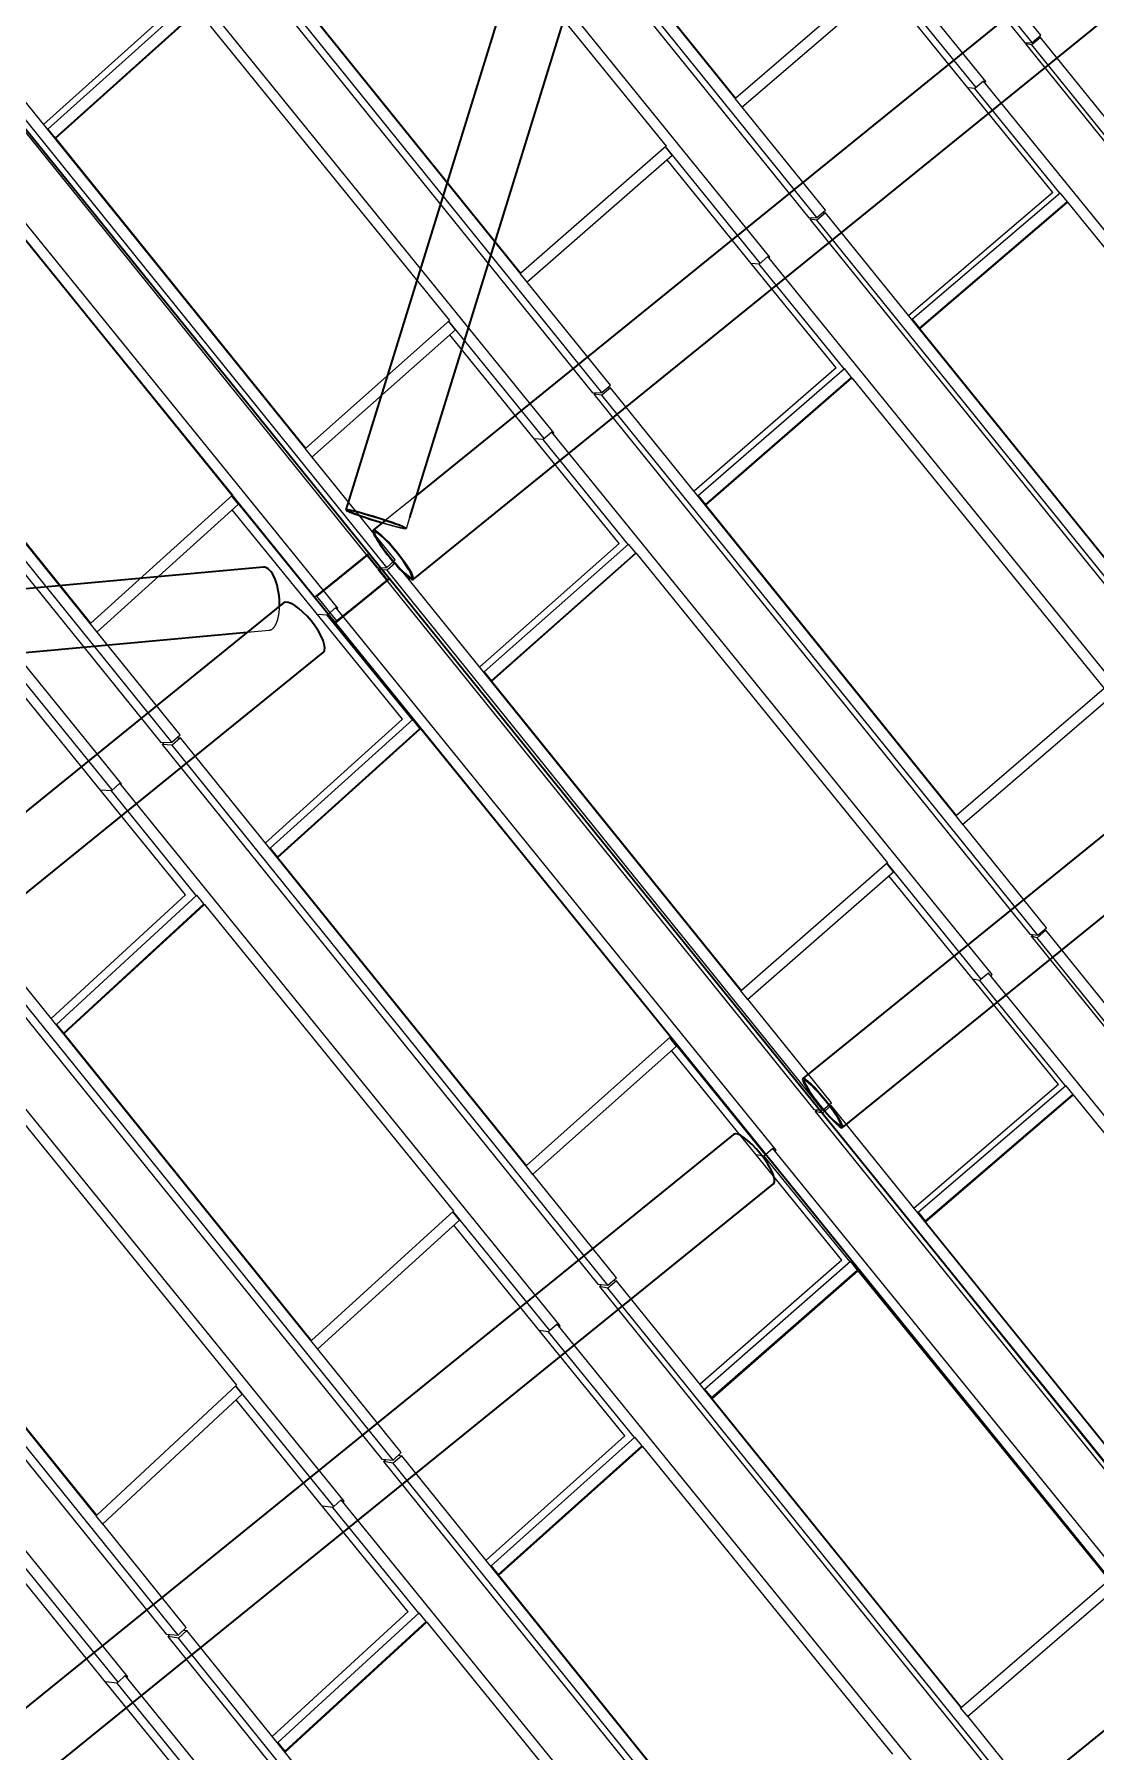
# Model space of a CAD drawing. Header units: millimetres. Extents: x 834681283 to 835686922, y 817551134 to 819407044.
# Drawn here: x 835611973 to 835616546, y 818167262 to 818174660 of the extents above; entities that cross this region are included whole.
import ezdxf

# ---------------------------------------------------------------- set-up
doc = ezdxf.new("R2010")
doc.units = ezdxf.units.MM
doc.header["$LTSCALE"] = 1200
doc.header["$MEASUREMENT"] = 0
doc.linetypes.add('P01-MAGP-P-RF$0$P01_MS_01_N1-FloorPlan-PART2OFUPPERROOFSETTINGOUT$0$BH DASHED2', pattern=[3, 2, -1])
doc.linetypes.add('P01-MAGP-P-RF$0$PHANTOM', pattern=[2.5, 1.25, -0.25, 0.25, -0.25, 0.25, -0.25])
for name, color, linetype, lineweight in [('P01-MAGP-P-RF$0$MMH053__', 253, 'P01-MAGP-P-RF$0$PHANTOM', 40), ('P01-MAGP-P-RF$0$P01_MS_01_N1-FloorPlan-PART2OFUPPERROOFSETTINGOUT$0$S-BEAM', 253, 'Continuous', 35), ('P01-MAGP-P-RF$0$P01_MS_01_N1-FloorPlan-PART2OFUPPERROOFSETTINGOUT$0$S-BEAM-HIDN', 253, 'P01-MAGP-P-RF$0$P01_MS_01_N1-FloorPlan-PART2OFUPPERROOFSETTINGOUT$0$BH DASHED2', 18), ('P01-MAGP-P-RF$0$ROOF MESH HALF TONE$0$A-GLAZ', 253, 'Continuous', 9)]:
    doc.layers.add(name, color=color, linetype=linetype, lineweight=lineweight)

# ---------------------------------------------------------------- blocks, each defined once
blk = doc.blocks.new('P01-MAGP-P-RF$0$P01_MS_01_N1-FloorPlan-PART2OFUPPERROOFSETTINGOUT$0$Circular Hollow Sections - CHS273x10_PSB97-8454493-PART 2 OF  UPPER ROOF SETTING OUT')
at = {"layer": 'P01-MAGP-P-RF$0$P01_MS_01_N1-FloorPlan-PART2OFUPPERROOFSETTINGOUT$0$S-BEAM'}
for p, q in [((89752.3, 62489.7), (82692, 57546)), ((82848.6, 57322.3), (89908.9, 62266))]:
    blk.add_line(p, q, dxfattribs=at)
for centre, major_axis, start_param, end_param in [((89830.6, 62377.8), (-78.3, 111.8), 3.141593, 6.283185), ((82770.3, 57434.2), (-78.3, 111.8), 0, 3.141593), ((82770.3, 57434.2), (-72.6, 103.6), 0, 3.141593), ((82770.3, 57434.2), (-78.3, 111.8), 3.141593, 6.283185), ((82770.3, 57434.2), (-72.6, 103.6), 3.141593, 6.283185)]:
    blk.add_ellipse(centre, major_axis=major_axis, ratio=0.181121, start_param=start_param, end_param=end_param, dxfattribs=at)
blk = doc.blocks.new('P01-MAGP-P-RF$0$P01_MS_01_N1-FloorPlan-PART2OFUPPERROOFSETTINGOUT$0$Circular Hollow Sections - CHS273x10_PSB97-8454491-PART 2 OF  UPPER ROOF SETTING OUT')
at = {"layer": 'P01-MAGP-P-RF$0$P01_MS_01_N1-FloorPlan-PART2OFUPPERROOFSETTINGOUT$0$S-BEAM'}
for p, q in [((91452.6, 60017.9), (84638.4, 55246.5)), ((84597.9, 54884.9), (91609.2, 59794.3)), ((84495.8, 55146.7), (84441.3, 55108.5))]:
    blk.add_line(p, q, dxfattribs=at)
for centre, major_axis, start_param, end_param in [((91530.9, 59906.1), (-78.3, 111.8), 3.141593, 6.283185), ((84519.6, 54996.7), (-78.3, 111.8), 0, 3.141593), ((84519.6, 54996.7), (-78.3, 111.8), 3.141593, 6.283185), ((84519.6, 54996.7), (-72.6, 103.6), 0, 3.141593), ((84519.6, 54996.7), (-72.6, 103.6), 3.141593, 6.283185)]:
    blk.add_ellipse(centre, major_axis=major_axis, ratio=0.139727, start_param=start_param, end_param=end_param, dxfattribs=at)
at = {"layer": 'P01-MAGP-P-RF$0$P01_MS_01_N1-FloorPlan-PART2OFUPPERROOFSETTINGOUT$0$S-BEAM-HIDN'}
blk.add_line((84638.4, 55246.5), (84495.8, 55146.7), dxfattribs=at)
blk = doc.blocks.new('P01-MAGP-P-RF$0$P01_MS_01_N1-FloorPlan-PART2OFUPPERROOFSETTINGOUT$0$Circular Hollow Sections - CHS273x8_PSB100-8479085-PART 2 OF  UPPER ROOF SETTING OUT')
at = {"layer": 'P01-MAGP-P-RF$0$P01_MS_01_N1-FloorPlan-PART2OFUPPERROOFSETTINGOUT$0$S-BEAM'}
for p, q in [((86001.4, 59516), (84329.4, 55204.3)), ((84601.8, 55151.4), (86255.9, 59417.3))]:
    blk.add_line(p, q, dxfattribs=at)
for centre, major_axis, start_param, end_param in [((86128.6, 59466.7), (-127.3, 49.3), 3.141593, 6.283185), ((84456.7, 55154.9), (-127.3, 49.3), 0, 1.798404), ((84456.7, 55154.9), (-127.3, 49.3), 3.67592, 6.283185), ((84456.7, 55154.9), (-119.8, 46.5), 0, 1.814367), ((84456.7, 55154.9), (-119.8, 46.5), 3.683398, 6.283185)]:
    blk.add_ellipse(centre, major_axis=major_axis, ratio=0.052678, start_param=start_param, end_param=end_param, dxfattribs=at)
at = {"layer": 'P01-MAGP-P-RF$0$P01_MS_01_N1-FloorPlan-PART2OFUPPERROOFSETTINGOUT$0$S-BEAM-HIDN'}
blk.add_line((84584, 55105.6), (84601.7, 55151.4), dxfattribs=at)
for major_axis, start_param, end_param in [((-127.3, 49.3), 1.798768, 3.141593), ((-119.8, 46.5), 1.814755, 3.141593), ((-119.8, 46.5), 3.141593, 3.683011), ((-127.3, 49.3), 3.141593, 3.675555)]:
    blk.add_ellipse((84456.7, 55154.9), major_axis=major_axis, ratio=0.052678, start_param=start_param, end_param=end_param, dxfattribs=at)
blk = doc.blocks.new('P01-MAGP-P-RF$0$P01_MS_01_N1-FloorPlan-PART2OFUPPERROOFSETTINGOUT$0$Circular Hollow Sections - CHS273x10_PSB97-8463234-PART 2 OF  UPPER ROOF SETTING OUT')
at = {"layer": 'P01-MAGP-P-RF$0$P01_MS_01_N1-FloorPlan-PART2OFUPPERROOFSETTINGOUT$0$S-BEAM'}
for p, q in [((87489.5, 49918.2), (84028.6, 47494.9)), ((84185.2, 47271.3), (87646.1, 49694.6))]:
    blk.add_line(p, q, dxfattribs=at)
for centre, major_axis, start_param, end_param in [((87567.8, 49806.4), (-78.3, 111.8), 3.141593, 6.283185), ((84106.9, 47383.1), (-78.3, 111.8), 3.141593, 6.283185), ((84106.9, 47383.1), (-78.3, 111.8), 0, 0.726239), ((84106.9, 47383.1), (-72.6, 103.6), 0, 0.705416), ((84106.9, 47383.1), (-72.6, 103.6), 3.141593, 6.283185), ((84106.9, 47383.1), (-72.6, 103.6), 2.436177, 3.141593), ((84106.9, 47383.1), (-78.3, 111.8), 2.415354, 3.141593)]:
    blk.add_ellipse(centre, major_axis=major_axis, ratio=0.213826, start_param=start_param, end_param=end_param, dxfattribs=at)
at = {"layer": 'P01-MAGP-P-RF$0$P01_MS_01_N1-FloorPlan-PART2OFUPPERROOFSETTINGOUT$0$S-BEAM-HIDN'}
for major_axis, start_param, end_param in [((-78.3, 111.8), 0.726604, 2.414989), ((-72.6, 103.6), 0.70581, 2.435783)]:
    blk.add_ellipse((84106.9, 47383.1), major_axis=major_axis, ratio=0.213826, start_param=start_param, end_param=end_param, dxfattribs=at)
blk = doc.blocks.new('P01-MAGP-P-RF$0$P01_MS_01_N1-FloorPlan-PART2OFUPPERROOFSETTINGOUT$0$Circular Hollow Sections - CHS273x8_PSB100-8479034-PART 2 OF  UPPER ROOF SETTING OUT')
at = {"layer": 'P01-MAGP-P-RF$0$P01_MS_01_N1-FloorPlan-PART2OFUPPERROOFSETTINGOUT$0$S-BEAM'}
for p, q in [((83957.6, 54982.6), (79427.7, 54889.3)), ((79433.3, 54616.3), (83868.9, 54707.7))]:
    blk.add_line(p, q, dxfattribs=at)
for centre, major_axis, start_param, end_param in [((83960.4, 54846.1), (-2.8, 136.5), 4.413621, 6.283185), ((79430.5, 54752.8), (-2.8, 136.5), 0, 3.141593), ((79430.5, 54752.8), (-2.6, 128.5), 0, 3.141593), ((79430.5, 54752.8), (-2.8, 136.5), 3.141593, 6.283185), ((79430.5, 54752.8), (-2.6, 128.5), 3.141593, 6.283185)]:
    blk.add_ellipse(centre, major_axis=major_axis, ratio=0.413415, start_param=start_param, end_param=end_param, dxfattribs=at)
at = {"layer": 'P01-MAGP-P-RF$0$P01_MS_01_N1-FloorPlan-PART2OFUPPERROOFSETTINGOUT$0$S-BEAM-HIDN'}
blk.add_line((83868.9, 54707.7), (83963.2, 54709.6), dxfattribs=at)
blk.add_ellipse((83960.4, 54846.1), major_axis=(-2.8, 136.5), ratio=0.413415, start_param=3.141593, end_param=4.413257, dxfattribs=at)
blk = doc.blocks.new('P01-MAGP-P-RF$0$ROOF MESH HALF TONE')
at = {"layer": 'P01-MAGP-P-RF$0$ROOF MESH HALF TONE$0$A-GLAZ', "lineweight": 5}
for p, q in [((85673.8, 59461.8), (87388, 57007.6)), ((87419.7, 57005.7), (85705.5, 59459.8)), ((87209.1, 56852.3), (85481, 59313.6)), ((84693.1, 58774.2), (86406.6, 56320.5)), ((86442.3, 56318.4), (84728.8, 58772.1)), ((86125.4, 56857.7), (84768, 58801.5)), ((86228.2, 56162.7), (84499.6, 58624.3)), ((86129.2, 56856.4), (85140.5, 58272.4)), ((83712.5, 58086.8), (85425.4, 55633.4)), ((85465.1, 55631.2), (83752.2, 58084.6)), ((85148.4, 56170), (83791, 58114.2)), ((84823.7, 58082.6), (85815.2, 56670.7)), ((85247, 55473.2), (83518, 57934.9)), ((85152.5, 56168.7), (84166.9, 57580.4)), ((87459.3, 57034.9), (87131.9, 57503.7)), ((84171.5, 55482.4), (82813.9, 57427.1)), ((83767.8, 57435.4), (83146, 56951.3)), ((83163, 56929.6), (83812.1, 57434.8)), ((82732.1, 57399.5), (84444.6, 54946.3)), ((84488.1, 54944.2), (82775.5, 57397.4)), ((83838.9, 57393.6), (83189.9, 56888.4)), ((83193.6, 56888.3), (83842.6, 57393.5)), ((83842.6, 57393.5), (84831, 55986.2)), ((86798.9, 57355.5), (86129.2, 56856.4)), ((87165.2, 56829.6), (86796.9, 57354.1)), ((86153.1, 56815), (86822.8, 57314.1)), ((87135.2, 56823.6), (86801.8, 57298.5)), ((84265.2, 54783.7), (82536.2, 57245.5)), ((87388, 57007.6), (87419.7, 57005.7)), ((87391.5, 57001.9), (87398.5, 57007)), ((87391.5, 57001.9), (89105.4, 54549)), ((87417.4, 56995.9), (87391.5, 57001.9)), ((87457.6, 57025.1), (87417.4, 56995.9)), ((89131.3, 54543), (87417.4, 56995.9)), ((87419.7, 57005.7), (87459.3, 57034.9)), ((87448.7, 57027.1), (87457.6, 57025.1)), ((88813.1, 55085), (87457.6, 57025.1)), ((83163, 56929.6), (83191.2, 56889.3)), ((83193.6, 56888.3), (83189.9, 56888.4)), ((84175.9, 55481.2), (83193.6, 56888.3)), ((86124.7, 56855.4), (86153.1, 56815)), ((86125.4, 56857.6), (86126.2, 56856.5)), ((86129.2, 56856.4), (86126.2, 56856.5)), ((87159.7, 56825.6), (87130.5, 56830.3)), ((87463.6, 56355.8), (87135.2, 56823.6)), ((87199.5, 56854.9), (87159.7, 56825.6)), ((87493.4, 56350.2), (87159.7, 56825.6)), ((88928.2, 54392.2), (87199.5, 56854.9)), ((87204, 56848.5), (87209.1, 56852.3)), ((86481.5, 56347.7), (86154.5, 56816)), ((81751.6, 56712.4), (83464.1, 54259.3)), ((83511.1, 54257.3), (81798.7, 56710.4)), ((83196.5, 54792.2), (81836.5, 56740.3)), ((82861.2, 56704.5), (83846.3, 55301.9)), ((85815.2, 56670.7), (85152.5, 56168.7)), ((86184.6, 56140.1), (85813.1, 56669.1)), ((85176, 56127.5), (85838.8, 56629.5)), ((85838.8, 56629.5), (85811.8, 56668.1)), ((86150.7, 56134), (85815.3, 56611.7)), ((83283.1, 54094.2), (81554.2, 56556)), ((86406.6, 56320.5), (86442.3, 56318.4)), ((86410.5, 56314), (86418.4, 56319.8)), ((86410.5, 56314), (88123.5, 53861.6)), ((86440.9, 56307.6), (86410.5, 56314)), ((86480.7, 56336.9), (86440.9, 56307.6)), ((88153.8, 53855.2), (86440.9, 56307.6)), ((86442.3, 56318.4), (86481.5, 56347.7)), ((86470, 56339.2), (86480.7, 56336.9)), ((87835.6, 54397.1), (86480.7, 56336.9)), ((87463.7, 56355.8), (86807.1, 55869.7)), ((86821.4, 55852.7), (87495.2, 56351.6)), ((87521.7, 56309.8), (86848.1, 55811)), ((86850.6, 55810.5), (87524.3, 56309.3)), ((87523.5, 56311.1), (87495.2, 56351.6)), ((87521.7, 56309.8), (87524.3, 56309.3)), ((87521.8, 56309.8), (87523.5, 56311.1)), ((87524.3, 56309.3), (88518.5, 54892.9)), ((83199.3, 54793.8), (82220.3, 56196.2)), ((85147.8, 56167.8), (85176, 56127.5)), ((85148.4, 56169.9), (85149.1, 56168.8)), ((85152.5, 56168.7), (85149.1, 56168.8)), ((86218.8, 56165.6), (86179.3, 56136.1)), ((87948.3, 53702.5), (86218.8, 56165.6)), ((86223.4, 56159.1), (86228.2, 56162.7)), ((85503.9, 55660.7), (85177.3, 56128.5)), ((86179.3, 56136.1), (86145.7, 56141.2)), ((86479, 55666.5), (86150.8, 56134)), ((86513.3, 55660.5), (86179.3, 56136.1)), ((84831, 55986.2), (84175.9, 55481.2)), ((84199.1, 55440.1), (84854.2, 55945.2)), ((84854.2, 55945.2), (84827.4, 55983.5)), ((85203.7, 55450.4), (84828.7, 55984.4)), ((85166.1, 55444.3), (84828.3, 55925.2)), ((86818.7, 55853), (86821.4, 55852.7)), ((86821.4, 55852.7), (86849.7, 55812.2)), ((86849.7, 55812.2), (86846.9, 55812.6)), ((86850.6, 55810.5), (86848.1, 55811)), ((87839.2, 54395.2), (86850.6, 55810.5)), ((85425.4, 55633.4), (85465.1, 55631.2)), ((85504, 55649.1), (85464.6, 55619.6)), ((85465.1, 55631.2), (85503.9, 55660.7)), ((85491.7, 55651.4), (85504, 55649.1)), ((86858.5, 53709.3), (85504, 55649.1)), ((86479.2, 55666.5), (85832.1, 55179.2)), ((85848.1, 55159.6), (86515.1, 55661.8)), ((86543.3, 55621.5), (86515.1, 55661.8)), ((85429.8, 55626.3), (85437.5, 55632.1)), ((85429.8, 55626.3), (87141.9, 53174.4)), ((85464.6, 55619.6), (85429.8, 55626.3)), ((87176.7, 53167.7), (85464.6, 55619.6)), ((86541.6, 55620.2), (85874.7, 55118.1)), ((85877.7, 55117.6), (86544.5, 55619.7)), ((86541.6, 55620.3), (86543.3, 55621.5)), ((86541.6, 55620.2), (86544.5, 55619.7)), ((86544.5, 55619.7), (87535.4, 54208.5)), ((84170.9, 55480.3), (84199.1, 55440.1)), ((84171.5, 55482.3), (84172.2, 55481.3)), ((84175.9, 55481.2), (84172.2, 55481.3)), ((84526.4, 54973.9), (84200.3, 55441.1)), ((85198.7, 55446.6), (85160.7, 55452)), ((85494.3, 54977), (85166.1, 55444.3)), ((85237.7, 55476.4), (85198.7, 55446.6)), ((85532.9, 54970.8), (85198.7, 55446.6)), ((86968, 53012.8), (85237.7, 55476.4)), ((85242.4, 55469.7), (85247, 55473.2)), ((83846.3, 55301.9), (83199.3, 54793.8)), ((83869.2, 55261.1), (83842.6, 55299.1)), ((84222.5, 54760.6), (83843.7, 55299.9)), ((83222.1, 54752.9), (83869.2, 55261.1)), ((84181.1, 54754.6), (83841, 55238.9)), ((85845.5, 55160), (85848.1, 55159.6)), ((85848.1, 55159.6), (85876.3, 55119.3)), ((85876.3, 55119.3), (85873.7, 55119.7)), ((85877.7, 55117.6), (85874.7, 55118.1)), ((86862.3, 53707.5), (85877.7, 55117.6)), ((84488.1, 54944.2), (84526.4, 54973.9)), ((85494.4, 54977), (84857.6, 54488.5)), ((84875.3, 54466.3), (85534.6, 54972.1)), ((85562.7, 54931.9), (85534.6, 54972.1)), ((84444.6, 54946.3), (84488.1, 54944.2)), ((84449.2, 54938.7), (84458.3, 54945.6)), ((84449.2, 54938.7), (86160.6, 52487.2)), ((84488.4, 54931.8), (84449.2, 54938.7)), ((84527.4, 54961.5), (84488.4, 54931.8)), ((86199.7, 52480.3), (84488.4, 54931.8)), ((84513.6, 54963.9), (84527.4, 54961.5)), ((85881.5, 53021.7), (84527.4, 54961.5)), ((85561.1, 54930.7), (84901.9, 54425)), ((84905.2, 54424.4), (85564.4, 54930.2)), ((85561.1, 54930.7), (85562.7, 54931.9)), ((85561.1, 54930.7), (85564.4, 54930.2)), ((85564.4, 54930.2), (86551.6, 53524.6)), ((83194.1, 54793), (83222.1, 54752.9)), ((83199.3, 54793.8), (83195.3, 54793.9)), ((83549, 54287.2), (83223.3, 54753.8)), ((84217.9, 54757), (84175.6, 54762.5)), ((84509.3, 54287.5), (84181.2, 54754.6)), ((84256.4, 54787), (84217.9, 54757)), ((84552.2, 54281.1), (84217.9, 54757)), ((85987.2, 52323.1), (84256.4, 54787)), ((84261.1, 54780.4), (84265.2, 54783.7)), ((83241.1, 54070.6), (82858.4, 54615.5)), ((83196, 54064.9), (82853.4, 54552.7)), ((84872.9, 54466.6), (84875.3, 54466.3)), ((84875.3, 54466.3), (84903.4, 54426.1)), ((84903.4, 54426.1), (84900.9, 54426.4)), ((84905.2, 54424.4), (84901.9, 54425)), ((85885.7, 53019.9), (84905.2, 54424.4)), ((83464.1, 54259.3), (83511.1, 54257.3)), ((83468.8, 54251.3), (83478.2, 54258.7)), ((83468.8, 54251.3), (85179.6, 51800.1)), ((83512.2, 54244.3), (83468.8, 54251.3)), ((83511.1, 54257.3), (83549, 54287.2)), ((83550.7, 54274.3), (83512.2, 54244.3)), ((85223, 51793.1), (83512.2, 54244.3)), ((83535.8, 54276.7), (83550.7, 54274.3)), ((84904.7, 52334.3), (83550.7, 54274.3)), ((84509.5, 54287.5), (83883.5, 53797.4)), ((83902.9, 53772.7), (84553.8, 54282.4)), ((84580.3, 54241.2), (83929.4, 53731.6)), ((83933.1, 53731.1), (84583.9, 54240.7)), ((84581.8, 54242.4), (84553.8, 54282.4)), ((84580.3, 54241.2), (84581.8, 54242.4)), ((84580.3, 54241.2), (84583.9, 54240.7)), ((84583.9, 54240.7), (85567.1, 52841.1)), ((87535.4, 54208.5), (86862.3, 53707.5)), ((86885.9, 53666.4), (87559.1, 54167.5)), ((83274.9, 54097.5), (83236.9, 54067.3)), ((85006, 51633.6), (83274.9, 54097.5)), ((83279.3, 54091.2), (83283.1, 54094.2)), ((83236.9, 54067.3), (83190.5, 54072.9)), ((83524.2, 53597.9), (83196.1, 54064.9)), ((83570.6, 53592.3), (83236.9, 54067.3)), ((83902.9, 53772.7), (83930.9, 53732.7)), ((83930.9, 53732.7), (83928.5, 53733)), ((83933.1, 53731.1), (83929.4, 53731.6)), ((84909.2, 52332.6), (83933.1, 53731.1)), ((86857.7, 53706.7), (86885.9, 53666.4)), ((86858.5, 53709.3), (86859.4, 53708)), ((86862.3, 53707.5), (86859.4, 53708)), ((87216.1, 53197.2), (86887.6, 53667.6)), ((82488.5, 53564.2), (84199.1, 51113.1)), ((83928, 51647), (82573.9, 53587.4)), ((83524.4, 53597.9), (82909.7, 53106.2)), ((82930.6, 53079.1), (83572.6, 53592.7)), ((83600.5, 53552.9), (83572.6, 53592.7)), ((84246.5, 51106.1), (82535.9, 53557.2)), ((83599.1, 53551.8), (82957.1, 53038.2)), ((82961.2, 53037.7), (83603.1, 53551.2)), ((83599.1, 53551.8), (83600.5, 53552.9)), ((83599.1, 53551.8), (83603.1, 53551.2)), ((83603.1, 53551.2), (84582, 52157.9)), ((86551.6, 53524.6), (85885.7, 53019.9)), ((86574.9, 53483.8), (86548.2, 53522)), ((86919.8, 52996.1), (86549.7, 53523.1)), ((85908.9, 52979.1), (86574.9, 53483.8)), ((86891, 52988.4), (86554.1, 53468)), ((84024.1, 50944.1), (82293.2, 53407.9)), ((87176.7, 53167.7), (87216.1, 53197.2)), ((87141.9, 53174.4), (87176.7, 53167.7)), ((87147, 53166.2), (87154.8, 53171.9)), ((87147, 53166.2), (88858.2, 50715.9)), ((87172.1, 53157.8), (87147, 53166.2)), ((87212.3, 53186.9), (87172.1, 53157.8)), ((88883.3, 50707.5), (87172.1, 53157.8)), ((87205.5, 53189.2), (87212.3, 53186.9)), ((88564.6, 51250.6), (87212.3, 53186.9)), ((82930.6, 53079.1), (82958.4, 53039.3)), ((82961.2, 53037.7), (82957.1, 53038.2)), ((83932.8, 51645.3), (82961.2, 53037.7)), ((85880.7, 53019.2), (85908.9, 52979.1)), ((85881.5, 53021.7), (85882.4, 53020.5)), ((85885.7, 53019.9), (85882.4, 53020.5)), ((86238.7, 52510), (85910.4, 52980.3)), ((86913.1, 52991), (86884.1, 52998.1)), ((87219.5, 52520.6), (86890.9, 52988.4)), ((86919.9, 52996), (86913.1, 52991)), ((87249.4, 52512.2), (86913.1, 52991)), ((86953, 53020.4), (86919.9, 52996)), ((88684.9, 50554.6), (86953, 53020.4)), ((86961.7, 53008), (86968, 53012.8)), ((82951.4, 50959.8), (81596.8, 52900.8)), ((81508.2, 52877.2), (83218.8, 50426)), ((83270, 50419.2), (81559.3, 52870.4)), ((82621.9, 52861.9), (83596.4, 51474.9)), ((85567.1, 52841.1), (84909.2, 52332.6)), ((85590, 52800.5), (85563.6, 52838.3)), ((85938.5, 52307.8), (85565, 52839.4)), ((84932, 52291.9), (85590, 52800.5)), ((85899.2, 52309), (85566.6, 52782.4)), ((83041.8, 50254.8), (81311.3, 52718.2)), ((86160.6, 52487.2), (86199.7, 52480.3)), ((86166.3, 52478.1), (86175.2, 52484.6)), ((86197, 52468.7), (86166.3, 52478.1)), ((86166.5, 52477.9), (87876.1, 50028.7)), ((86236.8, 52498.1), (86197, 52468.7)), ((87906.7, 50019.3), (86197, 52468.7)), ((86199.7, 52480.3), (86238.7, 52510)), ((86227, 52501.1), (86236.8, 52498.1)), ((87587.9, 50562.5), (86236.8, 52498.1)), ((87219.8, 52520.6), (86562.2, 52032)), ((86578.3, 52013.6), (87251.9, 52514.1)), ((87277.7, 52471.9), (86604.3, 51971.6)), ((86606.9, 51970.9), (87280.3, 52471.2)), ((87280.2, 52473.7), (87251.9, 52514.1)), ((87277.7, 52471.9), (87280.2, 52473.7)), ((87277.7, 52471.9), (87280.3, 52471.2)), ((87280.3, 52471.2), (88272.8, 51058.1)), ((82956.4, 50958.2), (81989.1, 52344.4)), ((84904, 52331.9), (84932, 52291.9)), ((84904.7, 52334.3), (84905.5, 52333.1)), ((84909.2, 52332.6), (84905.5, 52333.1)), ((86235.3, 51830.5), (85899.1, 52309)), ((85933.6, 52301), (85899.1, 52309)), ((85939.2, 52305.2), (85933.6, 52301)), ((85973, 52330.7), (85939.9, 52305.8)), ((87705.9, 49864.3), (85973, 52330.7)), ((85981.5, 52318.6), (85987.2, 52323.1)), ((85261.5, 51823.1), (84933.5, 52293.1)), ((86270.6, 51821.4), (85933.6, 52301)), ((84582, 52157.9), (83932.8, 51645.3)), ((84959.5, 51615.4), (84579.7, 52156.1)), ((83955.3, 51605), (84604.5, 52117.6)), ((84604.5, 52117.6), (84578.4, 52155)), ((84921.5, 51609), (84578.6, 52097.1)), ((86574.5, 52014.3), (86578.3, 52013.6)), ((86578.3, 52013.6), (86606.6, 51973.2)), ((86606.6, 51973.2), (86602.6, 51974)), ((86606.9, 51970.9), (86604.3, 51971.6)), ((87591.8, 50559.9), (86606.9, 51970.9)), ((85179.6, 51800.1), (85223, 51793.1)), ((85185.9, 51790.3), (85195.5, 51797.6)), ((85185.9, 51790.3), (86894.6, 49341.5)), ((85221.8, 51780.2), (85185.9, 51790.3)), ((85261.2, 51809.8), (85221.8, 51780.2)), ((85223, 51793.1), (85261.5, 51823.1)), ((85248.9, 51813.3), (85261.2, 51809.8)), ((86611.5, 49874.8), (85261.2, 51809.8)), ((86235.5, 51830.6), (85589.1, 51340)), ((85607.4, 51318.1), (86272.9, 51823.1)), ((86301, 51783), (86272.9, 51823.1)), ((86930.6, 49331.4), (85221.8, 51780.2)), ((86298.7, 51781.3), (85633.4, 51276.4)), ((85636.5, 51275.6), (86301.8, 51780.5)), ((86298.7, 51781.3), (86301.8, 51780.5)), ((86298.8, 51781.3), (86301, 51783)), ((86301.8, 51780.5), (87289.3, 50375)), ((83927.4, 51644.8), (83955.3, 51605)), ((83928.1, 51646.9), (83928.8, 51645.9)), ((83932.8, 51645.3), (83928.8, 51645.9)), ((84992.6, 51640.9), (84959.5, 51615.4)), ((86726.2, 49174.3), (84992.6, 51640.9)), ((84284.4, 51136.3), (83956.6, 51606)), ((84953.7, 51611), (84914, 51619.6)), ((85250.8, 51140.4), (84921.5, 51608.9)), ((84958.3, 51614.4), (84953.7, 51611)), ((85291.2, 51130.8), (84953.7, 51611)), ((85000.7, 51629.4), (85006, 51633.6)), ((83596.4, 51474.9), (82956.4, 50958.2)), ((82978.6, 50918.1), (83618.6, 51434.9)), ((83618.6, 51434.9), (83592.7, 51471.9)), ((83978.8, 50924.9), (83593.8, 51472.9)), ((83936.4, 50919.3), (83590.2, 51412)), ((85603.9, 51318.8), (85607.4, 51318.1)), ((85607.4, 51318.1), (85635.5, 51277.9)), ((85635.5, 51277.9), (85631.9, 51278.7)), ((85636.5, 51275.6), (85633.4, 51276.4)), ((86615.7, 49872.3), (85636.5, 51275.6)), ((84246.5, 51106.1), (84284.4, 51136.3)), ((84285.4, 51122.3), (84246.6, 51092.3)), ((84271.3, 51125.9), (84285.4, 51122.3)), ((85635.3, 49187.3), (84285.4, 51122.3)), ((85251, 51140.5), (84616.5, 50647.6)), ((84636.9, 50622.4), (85293.3, 51132.4)), ((85321.2, 51092.5), (85293.3, 51132.4)), ((84199.1, 51113.1), (84246.5, 51106.1)), ((84205.5, 51102.9), (84215.6, 51110.6)), ((84205.5, 51102.9), (85913.6, 48654.3)), ((84246.6, 51092.3), (84205.5, 51102.9)), ((85954.7, 48643.8), (84246.6, 51092.3)), ((85319.2, 51090.9), (84662.9, 50581.1)), ((84666.4, 50580.3), (85322.7, 51090.1)), ((85319.2, 51090.9), (85322.7, 51090.1)), ((85319.3, 51091), (85321.2, 51092.5)), ((85322.7, 51090.1), (86304.8, 49692.7)), ((82950.8, 50957.8), (82978.6, 50918.1)), ((82951.4, 50959.7), (82952.1, 50958.8)), ((82956.4, 50958.2), (82952.1, 50958.8)), ((83307.4, 50449.6), (82979.8, 50919.1)), ((83973.6, 50920.9), (83928.9, 50929.8)), ((84265.9, 50450.3), (83936.4, 50919.2)), ((83977, 50923.6), (83973.6, 50920.9)), ((84311.3, 50440.4), (83973.6, 50920.9)), ((84011.9, 50951.1), (83978.8, 50924.9)), ((85745.6, 48484.6), (84011.9, 50951.1)), ((84019.5, 50940.3), (84024.1, 50944.1)), ((82997.7, 50234.4), (82607.7, 50789.6)), ((82951, 50229.6), (82601.8, 50726.8)), ((84633.7, 50623), (84636.9, 50622.4)), ((84636.9, 50622.4), (84664.8, 50582.5)), ((84664.8, 50582.5), (84661.5, 50583.2)), ((84666.4, 50580.3), (84662.9, 50581.1)), ((85639.8, 49185), (84666.4, 50580.3)), ((83218.8, 50426), (83270, 50419.2)), ((83225.2, 50415.7), (83235.4, 50423.8)), ((83225.2, 50415.7), (84933.2, 47967.1)), ((83271.1, 50405), (83225.2, 50415.7)), ((83270, 50419.2), (83307.4, 50449.6)), ((83309.4, 50435.3), (83271.1, 50405)), ((84979.1, 47956.4), (83271.1, 50405)), ((83294.2, 50438.8), (83309.4, 50435.3)), ((84659.3, 48500.1), (83309.4, 50435.3)), ((84266.1, 50450.4), (83644.3, 49955.2)), ((83666.5, 49926.9), (84313.1, 50441.9)), ((84339.1, 50400.8), (83692.6, 49885.9)), ((83696.5, 49885.1), (84343, 50400)), ((84340.9, 50402.2), (84313.1, 50441.9)), ((84339.1, 50400.8), (84343, 50400)), ((84339.2, 50400.9), (84340.9, 50402.2)), ((84343, 50400), (85319.4, 49010.9)), ((87289.3, 50375), (86615.7, 49872.3)), ((86638.5, 49831.2), (87312.3, 50334.2)), ((82993.1, 50230.7), (82943.9, 50239.8)), ((82995.5, 50232.6), (82993.1, 50230.7)), ((83030.8, 50261.2), (82997.7, 50234.4)), ((84764.3, 47795.1), (83030.8, 50261.2)), ((83037.7, 50251.4), (83041.8, 50254.8)), ((83280.9, 49760.3), (82951, 50229.6)), ((83330.8, 49750.3), (82993.1, 50230.7)), ((83663.7, 49927.4), (83666.5, 49926.9)), ((83666.5, 49926.9), (83694.2, 49887.2)), ((83694.2, 49887.2), (83691.3, 49887.8)), ((86610.4, 49871.4), (86638.5, 49831.2)), ((86611.5, 49874.7), (86612.7, 49873)), ((86615.7, 49872.3), (86612.7, 49873)), ((86970, 49361), (86640.7, 49832.9))]:
    blk.add_line(p, q, dxfattribs=at)
blk = doc.blocks.new('P01-MAGP-P-RF')
at = {"layer": 'P01-MAGP-P-RF$0$P01_MS_01_N1-FloorPlan-PART2OFUPPERROOFSETTINGOUT$0$S-BEAM'}
for p, q in [((835307521.8, 818151574.9), (835303746.3, 818156237.4)), ((835303513.2, 818156048.6), (835307288.6, 818151386.1)), ((835316042, 818154877.7), (835309303.8, 818149421.5)), ((835309475.6, 818149209.3), (835316097.6, 818154571.5)), ((835307521.8, 818151574.9), (835307288.6, 818151386.1)), ((835307290, 818151384.4), (835307523.2, 818151573.2)), ((835307514.2, 818151568.4), (835307296.6, 818151392.2)), ((835307523.2, 818151573.2), (835307521.8, 818151574.9)), ((835311287.7, 818146924.2), (835307523.2, 818151573.2)), ((835307065.1, 818151468.9), (835300445.2, 818146108.4)), ((835307288.6, 818151386.1), (835307290, 818151384.4)), ((835307290, 818151384.4), (835311054.5, 818146735.4)), ((835300617, 818145896.3), (835307236.9, 818151256.7)), ((835309005.7, 818149180.1), (835305680.3, 818146487.3)), ((835305852.1, 818146275.2), (835309177.5, 818148967.9))]:
    blk.add_line(p, q, dxfattribs=at)
for centre, major_axis, ratio, start_param, end_param in [((835307151, 818151362.8), (-85.9, 106.1), 0.332217, 3.141593, 6.283185), ((835309389.7, 818149315.4), (-85.9, 106.1), 0.119689, 0, 3.141593), ((835309389.7, 818149315.4), (-85.9, 106.1), 0.119689, 3.141593, 6.283185), ((835309389.7, 818149315.4), (-79.6, 98.3), 0.119689, 3.141593, 6.283185), ((835309389.7, 818149315.4), (-79.6, 98.3), 0.119689, 0, 3.141593), ((835309091.6, 818149074), (-85.9, 106.1), 0.27458, 3.141593, 6.283185)]:
    blk.add_ellipse(centre, major_axis=major_axis, ratio=ratio, start_param=start_param, end_param=end_param, dxfattribs=at)
at = {"layer": 'P01-MAGP-P-RF$0$P01_MS_01_N1-FloorPlan-PART2OFUPPERROOFSETTINGOUT$0$S-BEAM-HIDN'}
for p, q in [((835307434.3, 818151682.9), (835307201.2, 818151494.1)), ((835307210.1, 818151499), (835307427.7, 818151675.2)), ((835307427.7, 818151675.2), (835307514.2, 818151568.4)), ((835307296.6, 818151392.2), (835307210.1, 818151499))]:
    blk.add_line(p, q, dxfattribs=at)
at = {"layer": 'P01-MAGP-P-RF$0$MMH053__', "rotation": 3.998948738169357}
blk.add_blockref('P01-MAGP-P-RF$0$ROOF MESH HALF TONE', (835227060.7, 818090920.1), dxfattribs=at)
at = {"layer": 'P01-MAGP-P-RF$0$P01_MS_01_N1-FloorPlan-PART2OFUPPERROOFSETTINGOUT$0$S-BEAM', "rotation": 3.998948738169357}
blk.add_blockref('P01-MAGP-P-RF$0$P01_MS_01_N1-FloorPlan-PART2OFUPPERROOFSETTINGOUT$0$Circular Hollow Sections - CHS273x10_PSB97-8454493-PART 2 OF  UPPER ROOF SETTING OUT', (835227060.7, 818090920.1), dxfattribs=at)
at = {"layer": 'P01-MAGP-P-RF$0$P01_MS_01_N1-FloorPlan-PART2OFUPPERROOFSETTINGOUT$0$S-BEAM', "linetype": 'P01-MAGP-P-RF$0$P01_MS_01_N1-FloorPlan-PART2OFUPPERROOFSETTINGOUT$0$BH DASHED2', "lineweight": 18, "rotation": 3.998948738169357}
for name in ['P01-MAGP-P-RF$0$P01_MS_01_N1-FloorPlan-PART2OFUPPERROOFSETTINGOUT$0$Circular Hollow Sections - CHS273x10_PSB97-8454491-PART 2 OF  UPPER ROOF SETTING OUT', 'P01-MAGP-P-RF$0$P01_MS_01_N1-FloorPlan-PART2OFUPPERROOFSETTINGOUT$0$Circular Hollow Sections - CHS273x8_PSB100-8479085-PART 2 OF  UPPER ROOF SETTING OUT', 'P01-MAGP-P-RF$0$P01_MS_01_N1-FloorPlan-PART2OFUPPERROOFSETTINGOUT$0$Circular Hollow Sections - CHS273x8_PSB100-8479034-PART 2 OF  UPPER ROOF SETTING OUT', 'P01-MAGP-P-RF$0$P01_MS_01_N1-FloorPlan-PART2OFUPPERROOFSETTINGOUT$0$Circular Hollow Sections - CHS273x10_PSB97-8463234-PART 2 OF  UPPER ROOF SETTING OUT']:
    blk.add_blockref(name, (835227060.7, 818090920.1), dxfattribs=at)

msp = doc.modelspace()

# ---------------------------------------------------------------- block references
msp.add_blockref('P01-MAGP-P-RF', (305980.4, 20741.3))

doc.saveas('drawing.dxf')
